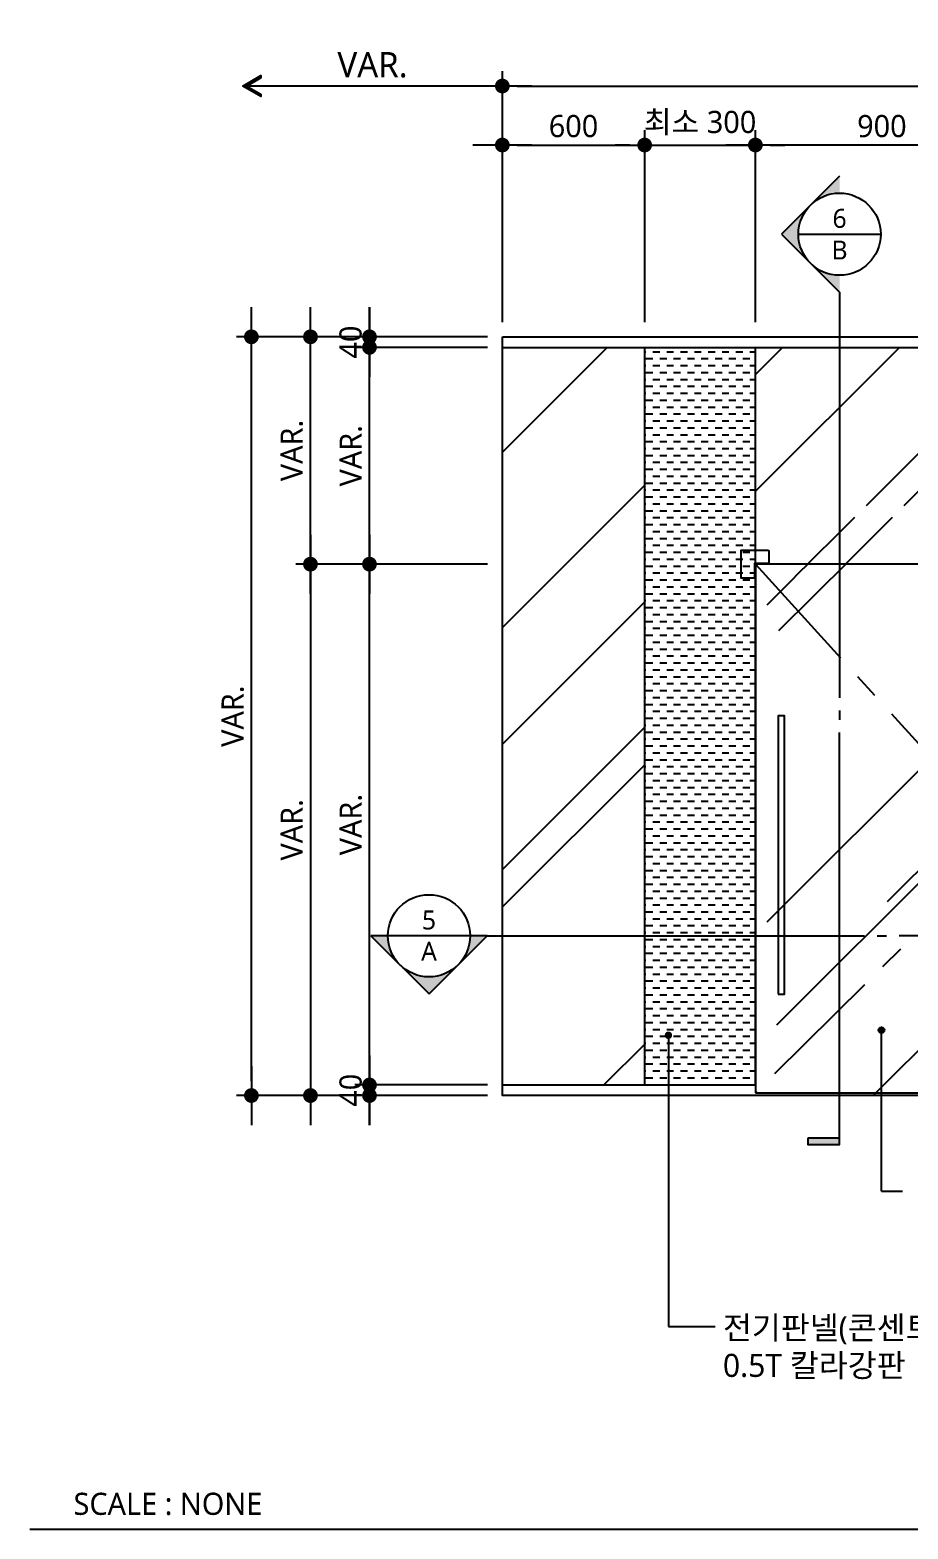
# Model space of a CAD drawing. Extents: x -3428 to 96951, y -19235 to 531574.
# Drawn here: x -3427.5 to -3189.6, y -18653 to -18246.5 of the extents above; entities that cross this region are included whole.
import ezdxf
from ezdxf.enums import TextEntityAlignment as Align

# ---------------------------------------------------------------- set-up
doc = ezdxf.new("R2010")
doc.units = 0
doc.header["$MEASUREMENT"] = 0
doc.header["$PDMODE"] = 3
doc.header["$PDSIZE"] = -1
doc.linetypes.add('CENTERX2', pattern=[4, 2.5, -0.5, 0.5, -0.5])
doc.linetypes.add('H1', pattern=[1, 0.5, -0.5])
doc.layers.get('0').update_dxf_attribs({"linetype": 'CONTINUOUS'})
doc.layers.get('Defpoints').update_dxf_attribs({"color": 137, "linetype": 'CONTINUOUS'})
for name, color, linetype in [('0.KSC-DIM', 5, 'CONTINUOUS'), ('0.KSC-DOOR', 4, 'CONTINUOUS'), ('3', 3, 'CONTINUOUS'), ('A-DIM', 7, 'CONTINUOUS'), ('A-ELEV-PCN3', 3, 'CONTINUOUS'), ('A-ELEV-PCN5', 5, 'CONTINUOUS'), ('A-ELEV-PCN9', 9, 'CONTINUOUS'), ('A-ELEV-TXT', 3, 'CONTINUOUS'), ('A-LEAD', 7, 'CONTINUOUS'), ('A-PATT', 252, 'CONTINUOUS'), ('A-SYM', 6, 'CONTINUOUS'), ('A-TEXT', 3, 'CONTINUOUS'), ('A-TEXT(재료명)', 3, 'CONTINUOUS'), ('DIM', 7, 'CONTINUOUS'), ('HAT', 252, 'CONTINUOUS')]:
    doc.layers.add(name, color=color, linetype=linetype)
doc.styles.add('KSC-돋움', font='malgun.ttf')
doc.styles.add('돋음', font='malgun.ttf')
doc.styles.add('맑은고딕', font='malgun.ttf')
doc.styles.add('스타일1', font='malgun.ttf')
doc.dimstyles.new('f', dxfattribs={"dimscale": 100, "dimtxt": 3, "dimasz": 1, "dimexe": 2, "dimexo": 5, "dimgap": 1, "dimtad": 1, "dimdec": 1, "dimdsep": 46, "dimtxsty": '돋음', "dimblk": 'DOT', "dimcen": 5, "dimclrd": 7, "dimclre": 7, "dimclrt": 3, "dimadec": 0, "dimazin": 0, "dimtfac": 1, "dimtdec": 1, "dimtix": 1, "dimtmove": 2, "dimatfit": 1, "dimldrblk": 'DOT', "dimfxl": 1, "dimarcsym": 0})
doc.dimstyles.new('GAUN-4', dxfattribs={"dimscale": 4, "dimtxt": 1.5, "dimasz": 1, "dimexe": 1, "dimexo": 1, "dimgap": 0.5, "dimtad": 1, "dimdec": 1, "dimzin": 1, "dimdsep": 46, "dimlunit": 6, "dimtxsty": '맑은고딕', "dimblk": 'CJDOT', "dimcen": 0.09, "dimdle": 1, "dimclrd": 256, "dimclre": 256, "dimclrt": 3, "dimadec": 0, "dimazin": 0, "dimtfac": 1, "dimtdec": 1, "dimtix": 1, "dimtmove": 2, "dimatfit": 3, "dimfxl": 1, "dimtolj": 1, "dimtzin": 1, "dimarcsym": 0})

# ---------------------------------------------------------------- blocks, each defined once
blk = doc.blocks.new('CJDOT')
blk.add_line((-2, -2.7e-15), (2, 2.7e-15))
at = {"const_width": 0.5}
blk.add_lwpolyline([(-0.25, 0, 1), (0.25, 0, 1)], format="xyb", close=True, dxfattribs=at)
blk = doc.blocks.new('*D21')
at = {"layer": 'A-DIM', "lineweight": -2, "transparency": 16777216}
for p, q in [((-3299.538296327938, -18325.71695771842), (-3299.538296327938, -18257.71695771842)), ((-2853.82401061365, -18325.71695771842), (-2853.82401061365, -18257.71695771842)), ((-3295.538296327938, -18261.71695771842), (-2857.82401061365, -18261.71695771842))]:
    blk.add_line(p, q, dxfattribs=at)
at = {"layer": 'Defpoints', "color": 0, "transparency": 16777216}
for p in [(-2853.82401061365, -18261.71695771842), (-3299.538296327938, -18329.71695771842), (-2853.82401061365, -18329.71695771842)]:
    blk.add_point(p, dxfattribs=at)
at = {"layer": 'A-DIM', "lineweight": -2, "transparency": 16777216, "xscale": 4, "yscale": 4, "zscale": 4, "rotation": 180}
blk.add_blockref('CJDOT', (-3299.538296327938, -18261.71695771842), dxfattribs=at)
at = {"layer": 'A-DIM', "lineweight": -2, "transparency": 16777216, "xscale": 4, "yscale": 4, "zscale": 4}
blk.add_blockref('CJDOT', (-2853.82401061365, -18261.71695771842), dxfattribs=at)
at = {"layer": 'A-DIM', "color": 3, "transparency": 16777216, "insert": (-3076.681153470794, -18255.47171315321), "char_height": 6, "attachment_point": 5, "style": '맑은고딕'}
blk.add_mtext('\\A1;5400+VAR(900 이하)', dxfattribs=at)
blk = doc.blocks.new('*D22')
at = {"layer": 'A-DIM', "lineweight": -2, "transparency": 16777216}
for p, q in [((-3260.966867756509, -18325.71695771842), (-3260.966867756509, -18273.71695771842)), ((-3230.966867756509, -18325.71695771842), (-3230.966867756509, -18273.71695771842)), ((-3264.966867756509, -18277.71695771842), (-3268.966867756509, -18277.71695771842)), ((-3260.966867756509, -18277.71695771842), (-3230.966867756509, -18277.71695771842)), ((-3226.966867756509, -18277.71695771842), (-3222.966867756509, -18277.71695771842))]:
    blk.add_line(p, q, dxfattribs=at)
at = {"layer": 'Defpoints', "color": 0, "transparency": 16777216}
for p in [(-3230.966867756509, -18277.71695771842), (-3260.966867756509, -18329.71695771842), (-3230.966867756509, -18329.71695771842)]:
    blk.add_point(p, dxfattribs=at)
at = {"layer": 'A-DIM', "lineweight": -2, "transparency": 16777216, "xscale": 4, "yscale": 4, "zscale": 4}
blk.add_blockref('CJDOT', (-3260.966867756509, -18277.71695771842), dxfattribs=at)
at = {"layer": 'A-DIM', "lineweight": -2, "transparency": 16777216, "xscale": 4, "yscale": 4, "zscale": 4, "rotation": 180}
blk.add_blockref('CJDOT', (-3230.966867756509, -18277.71695771842), dxfattribs=at)
at = {"layer": 'A-DIM', "color": 3, "transparency": 16777216, "insert": (-3245.966867756509, -18271.78557184886), "char_height": 6, "attachment_point": 5, "style": '맑은고딕'}
blk.add_mtext('\\A1;최소 300', dxfattribs=at)
blk = doc.blocks.new('*D23')
at = {"layer": 'A-DIM', "lineweight": -2, "transparency": 16777216}
for p, q in [((-3230.966867756509, -18325.71695771842), (-3230.966867756509, -18273.71695771842)), ((-3162.395439185082, -18325.71695771842), (-3162.395439185082, -18273.71695771842)), ((-3166.395439185082, -18277.71695771842), (-3226.966867756509, -18277.71695771842))]:
    blk.add_line(p, q, dxfattribs=at)
at = {"layer": 'Defpoints', "color": 0, "transparency": 16777216}
for p in [(-3230.966867756509, -18277.71695771842), (-3230.966867756509, -18329.71695771842), (-3162.395439185082, -18329.71695771842)]:
    blk.add_point(p, dxfattribs=at)
at = {"layer": 'A-DIM', "lineweight": -2, "transparency": 16777216, "xscale": 4, "yscale": 4, "zscale": 4, "rotation": 180}
blk.add_blockref('CJDOT', (-3230.966867756509, -18277.71695771842), dxfattribs=at)
at = {"layer": 'A-DIM', "lineweight": -2, "transparency": 16777216, "xscale": 4, "yscale": 4, "zscale": 4}
blk.add_blockref('CJDOT', (-3162.395439185082, -18277.71695771842), dxfattribs=at)
at = {"layer": 'A-DIM', "color": 3, "transparency": 16777216, "insert": (-3196.681153470795, -18272.61709358799), "char_height": 6, "attachment_point": 5, "style": '맑은고딕'}
blk.add_mtext('\\A1;900', dxfattribs=at)
blk = doc.blocks.new('*D29')
at = {"layer": 'Defpoints', "color": 0, "transparency": 16777216}
for p in [(-3367.538296327933, -18329.71695771843), (-3299.53829632794, -18329.71695771843), (-3299.53829632794, -18535.43124343271)]:
    blk.add_point(p, dxfattribs=at)
at = {"layer": 'DIM', "lineweight": -2, "transparency": 16777216}
for p, q in [((-3303.53829632794, -18329.71695771843), (-3371.538296327933, -18329.71695771843)), ((-3367.538296327933, -18531.43124343271), (-3367.538296327933, -18333.71695771843)), ((-3303.53829632794, -18535.43124343271), (-3371.538296327933, -18535.43124343271))]:
    blk.add_line(p, q, dxfattribs=at)
at = {"layer": 'DIM', "lineweight": -2, "transparency": 16777216, "xscale": 4, "yscale": 4, "zscale": 4}
for p, rotation in [((-3367.538296327933, -18329.71695771843), 90), ((-3367.538296327933, -18535.43124343271), 270)]:
    blk.add_blockref('CJDOT', p, dxfattribs=dict(at, rotation=rotation))
at = {"layer": 'DIM', "color": 3, "transparency": 16777216, "insert": (-3372.585171327937, -18432.57410057557), "char_height": 6, "attachment_point": 5, "rotation": 90, "style": '맑은고딕'}
blk.add_mtext('\\A1;VAR.', dxfattribs=at)
blk = doc.blocks.new('*D30')
at = {"layer": 'A-DIM', "lineweight": -2, "transparency": 16777216}
for p, q in [((-3303.53829632794, -18391.36267200415), (-3355.538296327935, -18391.36267200415)), ((-3351.538296327935, -18395.36267200415), (-3351.538296327935, -18531.43124343271)), ((-3303.53829632794, -18535.43124343271), (-3355.538296327935, -18535.43124343271))]:
    blk.add_line(p, q, dxfattribs=at)
at = {"layer": 'Defpoints', "color": 0, "transparency": 16777216}
for p in [(-3299.53829632794, -18391.36267200415), (-3351.538296327935, -18535.43124343271), (-3299.53829632794, -18535.43124343271)]:
    blk.add_point(p, dxfattribs=at)
at = {"layer": 'A-DIM', "lineweight": -2, "transparency": 16777216, "xscale": 4, "yscale": 4, "zscale": 4}
for p, rotation in [((-3351.538296327935, -18391.36267200415), 90), ((-3351.538296327935, -18535.43124343271), 270)]:
    blk.add_blockref('CJDOT', p, dxfattribs=dict(at, rotation=rotation))
at = {"layer": 'A-DIM', "color": 3, "transparency": 16777216, "insert": (-3356.585171327939, -18463.39695771843), "char_height": 6, "attachment_point": 5, "rotation": 90, "style": '맑은고딕'}
blk.add_mtext('\\A1;VAR.', dxfattribs=at)
blk = doc.blocks.new('*D31')
at = {"layer": 'A-DIM', "lineweight": -2, "transparency": 16777216}
for p, q in [((-3303.53829632794, -18329.71695771843), (-3355.538296327935, -18329.71695771843)), ((-3351.538296327935, -18387.36267200415), (-3351.538296327935, -18333.71695771843)), ((-3303.53829632794, -18391.36267200415), (-3355.538296327935, -18391.36267200415))]:
    blk.add_line(p, q, dxfattribs=at)
at = {"layer": 'Defpoints', "color": 0, "transparency": 16777216}
for p in [(-3351.538296327935, -18329.71695771843), (-3299.53829632794, -18329.71695771843), (-3299.53829632794, -18391.36267200415)]:
    blk.add_point(p, dxfattribs=at)
at = {"layer": 'A-DIM', "lineweight": -2, "transparency": 16777216, "xscale": 4, "yscale": 4, "zscale": 4}
for p, rotation in [((-3351.538296327935, -18329.71695771843), 90), ((-3351.538296327935, -18391.36267200415), 270)]:
    blk.add_blockref('CJDOT', p, dxfattribs=dict(at, rotation=rotation))
at = {"layer": 'A-DIM', "color": 3, "transparency": 16777216, "insert": (-3356.585171327939, -18360.53981486128), "char_height": 6, "attachment_point": 5, "rotation": 90, "style": '맑은고딕'}
blk.add_mtext('\\A1;VAR.', dxfattribs=at)
blk = doc.blocks.new('*D45')
at = {"layer": 'Defpoints', "color": 0, "transparency": 16777216}
for p in [(-3335.538296327935, -18391.36267200415), (-3299.53829632794, -18391.36267200415), (-3299.53829632794, -18532.57410057557)]:
    blk.add_point(p, dxfattribs=at)
at = {"layer": 'DIM', "lineweight": -2, "transparency": 16777216}
for p, q in [((-3303.53829632794, -18391.36267200415), (-3339.538296327935, -18391.36267200415)), ((-3335.538296327935, -18528.57410057557), (-3335.538296327935, -18395.36267200415)), ((-3303.53829632794, -18532.57410057557), (-3339.538296327935, -18532.57410057557))]:
    blk.add_line(p, q, dxfattribs=at)
at = {"layer": 'DIM', "lineweight": -2, "transparency": 16777216, "xscale": 4, "yscale": 4, "zscale": 4}
for p, rotation in [((-3335.538296327935, -18391.36267200415), 90), ((-3335.538296327935, -18532.57410057557), 270)]:
    blk.add_blockref('CJDOT', p, dxfattribs=dict(at, rotation=rotation))
at = {"layer": 'DIM', "color": 3, "transparency": 16777216, "insert": (-3340.585171327939, -18461.96838628986), "char_height": 6, "attachment_point": 5, "rotation": 90, "style": '맑은고딕'}
blk.add_mtext('\\A1;VAR.', dxfattribs=at)
blk = doc.blocks.new('*D46')
at = {"layer": 'A-DIM', "lineweight": -2, "transparency": 16777216}
for p, q in [((-3335.538296327933, -18528.57410057557), (-3335.538296327933, -18524.57410057557)), ((-3303.53829632794, -18532.57410057557), (-3339.538296327933, -18532.57410057557)), ((-3335.538296327933, -18532.57410057557), (-3335.538296327933, -18535.43124343271)), ((-3303.53829632794, -18535.43124343271), (-3339.538296327933, -18535.43124343271)), ((-3335.538296327933, -18539.43124343271), (-3335.538296327933, -18543.43124343271))]:
    blk.add_line(p, q, dxfattribs=at)
at = {"layer": 'Defpoints', "color": 0, "transparency": 16777216}
for p in [(-3299.53829632794, -18532.57410057557), (-3335.538296327933, -18535.43124343271), (-3299.53829632794, -18535.43124343271)]:
    blk.add_point(p, dxfattribs=at)
at = {"layer": 'A-DIM', "lineweight": -2, "transparency": 16777216, "xscale": 4, "yscale": 4, "zscale": 4}
for p, rotation in [((-3335.538296327933, -18532.57410057557), 270), ((-3335.538296327933, -18535.43124343271), 90)]:
    blk.add_blockref('CJDOT', p, dxfattribs=dict(at, rotation=rotation))
at = {"layer": 'A-DIM', "color": 3, "transparency": 16777216, "insert": (-3340.638160458372, -18534.00267200414), "char_height": 6, "attachment_point": 5, "rotation": 90, "style": '맑은고딕'}
blk.add_mtext('\\A1;40', dxfattribs=at)
blk = doc.blocks.new('*D47')
at = {"layer": 'A-DIM', "lineweight": -2, "transparency": 16777216}
for p, q in [((-3335.538296327933, -18325.71695771843), (-3335.538296327933, -18321.71695771843)), ((-3303.53829632794, -18329.71695771843), (-3339.538296327933, -18329.71695771843)), ((-3335.538296327933, -18329.71695771843), (-3335.538296327933, -18332.57410057557)), ((-3303.53829632794, -18332.57410057557), (-3339.538296327933, -18332.57410057557)), ((-3335.538296327933, -18336.57410057557), (-3335.538296327933, -18340.57410057557))]:
    blk.add_line(p, q, dxfattribs=at)
at = {"layer": 'Defpoints', "color": 0, "transparency": 16777216}
for p in [(-3299.53829632794, -18329.71695771843), (-3335.538296327933, -18332.57410057557), (-3299.53829632794, -18332.57410057557)]:
    blk.add_point(p, dxfattribs=at)
at = {"layer": 'A-DIM', "lineweight": -2, "transparency": 16777216, "xscale": 4, "yscale": 4, "zscale": 4}
for p, rotation in [((-3335.538296327933, -18329.71695771843), 270), ((-3335.538296327933, -18332.57410057557), 90)]:
    blk.add_blockref('CJDOT', p, dxfattribs=dict(at, rotation=rotation))
at = {"layer": 'A-DIM', "color": 3, "transparency": 16777216, "insert": (-3340.638160458372, -18331.145529147), "char_height": 6, "attachment_point": 5, "rotation": 90, "style": '맑은고딕'}
blk.add_mtext('\\A1;40', dxfattribs=at)
blk = doc.blocks.new('*D48')
at = {"layer": 'A-DIM', "lineweight": -2, "transparency": 16777216}
for p, q in [((-3303.53829632794, -18332.57410057557), (-3339.538296327935, -18332.57410057557)), ((-3335.538296327935, -18387.36267200415), (-3335.538296327935, -18336.57410057557)), ((-3303.53829632794, -18391.36267200415), (-3339.538296327935, -18391.36267200415))]:
    blk.add_line(p, q, dxfattribs=at)
at = {"layer": 'Defpoints', "color": 0, "transparency": 16777216}
for p in [(-3335.538296327935, -18332.57410057557), (-3299.53829632794, -18332.57410057557), (-3299.53829632794, -18391.36267200415)]:
    blk.add_point(p, dxfattribs=at)
at = {"layer": 'A-DIM', "lineweight": -2, "transparency": 16777216, "xscale": 4, "yscale": 4, "zscale": 4}
for p, rotation in [((-3335.538296327935, -18332.57410057557), 90), ((-3335.538296327935, -18391.36267200415), 270)]:
    blk.add_blockref('CJDOT', p, dxfattribs=dict(at, rotation=rotation))
at = {"layer": 'A-DIM', "color": 3, "transparency": 16777216, "insert": (-3340.585171327939, -18361.96838628986), "char_height": 6, "attachment_point": 5, "rotation": 90, "style": '맑은고딕'}
blk.add_mtext('\\A1;VAR.', dxfattribs=at)
blk = doc.blocks.new('KSC-편개도어1')
at = {"color": 8, "linetype": 'H1', "ltscale": 50}
blk.add_wipeout([(999.9999999999927, 0), (-1.1162626378791174e-11, 0), (-1.1162626378791174e-11, 2100), (999.9999999999927, 2100)], dxfattribs=at).dxf.layer = '0.KSC-DOOR'
at = {"layer": '0.KSC-DIM', "color": 1, "linetype": 'CENTERX2', "ltscale": 200}
blk.add_lwpolyline([(999.9999999999927, 2100.000000000002), (-1.2732925824821e-11, 1000), (999.9999999999927, 10.00000000000182)], dxfattribs=at)
at = {"layer": '0.KSC-DOOR', "color": 6}
for points in [[(-3.000005496638551, 2045), (-56.47222512072949, 2045), (-56.47222512072949, 2154.999999999995), (172.1805471917669, 2154.99999999998, -0.440022005598286), (174.9999945034415, 2151.791666822492), (174.9999945034269, 2102.999999999995), (-3.000005496653102, 2102.999999999998), (-3.000002078684702, 2045)], [(1003.00000549662, 2045), (1056.472225120711, 2045), (1056.472225120711, 2154.999999999995), (949.2916724323786, 2154.999999999995, 0.440022005598286), (946.472225120704, 2151.791666822503), (946.4722251207186, 2102.999999999998), (1003.000005496637, 2102.999999999998), (1003.000002078668, 2045)]]:
    blk.add_lwpolyline(points, format="xyb", dxfattribs=at)
for points in [[(174.9999945034269, 2045), (-5.496578523889184e-06, 2045), (-5.496578523889184e-06, 2100.000000000002), (174.9999945034269, 2100.000000000002)], [(909.7845525621669, 400), (884.7845525621651, 400), (884.7845525621651, 1499.999999999998), (909.7845525621669, 1499.999999999998)], [(174.9999945034342, 10.00000000000182), (-5.496563971973956e-06, 10.00000000000182), (-5.496563971973956e-06, 65), (174.9999945034342, 65)]]:
    blk.add_lwpolyline(points, close=True, dxfattribs=at)
at = {"layer": '0.KSC-DOOR'}
blk.add_lwpolyline([(999.9999999999927, 10.00000000000182), (-1.818989403545856e-12, 10.00000000000182), (-1.818989403545856e-12, 2100.000000000002), (999.9999999999927, 2100.000000000002)], close=True, dxfattribs=at)
at = {"layer": '0.KSC-DOOR', "color": 8, "linetype": 'H1', "ltscale": 50}
for points in [[(299.9999999999836, -50), (-1.637090463191271e-11, -50), (-1.637090463191271e-11, 0), (299.9999999999836, 0)], [(299.9999999999836, -1.999999999998181), (-1.637090463191271e-11, -1.999999999998181), (-1.637090463191271e-11, 0), (299.9999999999836, 0)], [(26.22830813095788, 17.98611029726453), (55.39497347731958, 17.98611029726453), (55.39497347731958, 0), (26.22830813095788, 0)]]:
    blk.add_lwpolyline(points, close=True, dxfattribs=at)
blk = doc.blocks.new('_Dot')
at = {"color": 0, "linetype": 'ByBlock', "lineweight": -2}
blk.add_line((-0.5, 0), (-1, 0), dxfattribs=at)
at = {"color": 0, "linetype": 'ByBlock', "const_width": 0.5}
blk.add_lwpolyline([(-0.25, 0, 1), (0.25, 0, 1)], format="xyb", close=True, dxfattribs=at)
blk = doc.blocks.new('*D76')
at = {"layer": 'A-DIM', "lineweight": -2, "transparency": 16777216}
for p, q in [((-3299.538296327938, -18325.71695771842), (-3299.538296327938, -18273.71695771842)), ((-3260.966867756509, -18325.71695771842), (-3260.966867756509, -18273.71695771842)), ((-3295.538296327938, -18277.71695771842), (-3264.966867756509, -18277.71695771842))]:
    blk.add_line(p, q, dxfattribs=at)
at = {"layer": 'Defpoints', "color": 0, "transparency": 16777216}
for p in [(-3260.966867756509, -18277.71695771842), (-3299.538296327938, -18329.71695771842), (-3260.966867756509, -18329.71695771842)]:
    blk.add_point(p, dxfattribs=at)
at = {"layer": 'A-DIM', "lineweight": -2, "transparency": 16777216, "xscale": 4, "yscale": 4, "zscale": 4, "rotation": 180}
blk.add_blockref('CJDOT', (-3299.538296327938, -18277.71695771842), dxfattribs=at)
at = {"layer": 'A-DIM', "lineweight": -2, "transparency": 16777216, "xscale": 4, "yscale": 4, "zscale": 4}
blk.add_blockref('CJDOT', (-3260.966867756509, -18277.71695771842), dxfattribs=at)
at = {"layer": 'A-DIM', "color": 3, "transparency": 16777216, "insert": (-3280.252582042224, -18272.61709358799), "char_height": 6, "attachment_point": 5, "style": '맑은고딕'}
blk.add_mtext('\\A1;600', dxfattribs=at)

msp = doc.modelspace()

# ---------------------------------------------------------------- hatches: boundary and pattern name
at = {"layer": 'A-SYM'}
h = msp.add_hatch(color=256, dxfattribs=at)
edge = h.paths.add_edge_path()
edge.add_line((-3208.153321415717, -18286.13827088368), (-3208.153321415717, -18290.75379343584))
edge.add_arc((-3208.153321415717, -18301.8966505787), 11.1428571428571, 450.000000000001, 495.0000000000007)
edge.add_line((-3216.032511263227, -18294.01746073119), (-3208.15332141572, -18286.13827088369))
for points in [[(-3216.032511263227, -18309.77584042621), (-3223.911701110733, -18301.8966505787), (-3216.032511263227, -18294.01746073119, 0.4142135623731022)], [(-3311.531288314092, -18499.99837250301), (-3319.410478161598, -18507.87756235051), (-3327.289668009105, -18499.99837250301, 0.4142135623731022)], [(-3216.724749987146, -18546.99541374083), (-3216.724749987146, -18548.70969945511), (-3208.153321415717, -18548.70969945511), (-3208.153321415717, -18546.99541374083)]]:
    msp.add_hatch(color=256, dxfattribs=at).paths.add_polyline_path(points)
h = msp.add_hatch(color=256, dxfattribs=at)
edge = h.paths.add_edge_path()
edge.add_line((-3208.153321415717, -18313.03950772156), (-3208.153321415717, -18317.65503027372))
edge.add_line((-3208.153321415717, -18317.65503027371), (-3216.032511263225, -18309.77584042621))
edge.add_arc((-3208.153321415717, -18301.8966505787), 11.1428571428571, 584.9999999999993, 629.9999999999991)
h = msp.add_hatch(color=256, dxfattribs=at)
edge = h.paths.add_edge_path()
edge.add_line((-3335.168857856617, -18492.1191826555), (-3330.553335304459, -18492.1191826555))
edge.add_arc((-3319.410478161598, -18492.1191826555), 11.1428571428571, 180.000000000001, 225.0000000000007)
edge.add_line((-3327.289668009105, -18499.99837250301), (-3335.168857856613, -18492.1191826555))
h = msp.add_hatch(color=256, dxfattribs=at)
edge = h.paths.add_edge_path()
edge.add_line((-3308.267621018741, -18492.1191826555), (-3303.652098466584, -18492.1191826555))
edge.add_line((-3303.652098466584, -18492.1191826555), (-3311.531288314092, -18499.99837250301))
edge.add_arc((-3319.410478161598, -18492.1191826555), 11.1428571428571, 314.9999999999993, 359.9999999999991)
at = {"layer": 'HAT'}
h = msp.add_hatch(dxfattribs=at)
h.set_pattern_fill('DASH', color=256, scale=15)
h.set_pattern_definition([(0, (0, 0), (1.875, 1.875), [1.875, -1.875])])
h.paths.add_polyline_path([(-3260.966867756509, -18332.57410057557), (-3230.966867756509, -18332.57410057557), (-3230.966867756509, -18532.57410057557), (-3260.966867756509, -18532.57410057557)])

# ---------------------------------------------------------------- linework, layer by layer
at = {"layer": '3', "color": 4}
msp.add_line((-3427.539984072031, -18652.96308606153), (-2053.539983824221, -18652.96308606153), dxfattribs=at)
at = {"layer": 'A-DIM'}
msp.add_line((-3299.538296327938, -18261.71695771842), (-3369.898984403938, -18261.71695771842), dxfattribs=at)
msp.add_lwpolyline([(-3364.950267810885, -18263.91427169649), (-3364.950267810885, -18264.57410057557), (-3369.898984403938, -18261.71695771842), (-3364.950267810885, -18258.85981486128), (-3364.950267810885, -18259.51964374035), (-3368.756127261083, -18261.71695771842)], close=True, dxfattribs=at)
at = {"layer": 'A-ELEV-PCN5'}
msp.add_line((-3299.538296327938, -18332.57410057557), (-2853.82401061365, -18332.57410057557), dxfattribs=at)
at = {"layer": 'A-ELEV-PCN9'}
msp.add_line((-3260.966867756509, -18532.57410057557), (-3260.966867756509, -18332.57410057557), dxfattribs=at)
at = {"layer": 'A-LEAD'}
msp.add_line((-3196.769987782372, -18561.35263415883), (-3191.055702068085, -18561.35263415883), dxfattribs=at)
at = {"layer": 'A-SYM'}
for p, q in [((-3208.153321415717, -18286.13827088369), (-3223.911701110733, -18301.8966505787)), ((-3223.911701110733, -18301.8966505787), (-3208.153321415717, -18317.65503027371)), ((-3223.911701110733, -18301.8966505787), (-3208.153321415717, -18317.65503027371)), ((-3219.296178558575, -18301.8966505787), (-3197.01046427286, -18301.8966505787)), ((-3335.168857856613, -18492.1191826555), (-3319.410478161598, -18507.87756235051)), ((-3303.652098466584, -18492.1191826555), (-3335.168857856613, -18492.1191826555)), ((-3319.410478161598, -18507.87756235051), (-3303.652098466584, -18492.1191826555)), ((-3319.410478161598, -18507.87756235051), (-3303.652098466584, -18492.1191826555))]:
    msp.add_line(p, q, dxfattribs=at)
msp.add_lwpolyline([(-3216.724749987146, -18546.99541374083), (-3216.724749987146, -18548.70969945511), (-3208.153321415717, -18548.70969945511), (-3208.153321415717, -18548.70969945511), (-3208.153321415717, -18546.99541374083), (-3216.724749987146, -18546.99541374083)], dxfattribs=at)
for centre in [(-3208.153321415717, -18301.8966505787), (-3319.410478161598, -18492.1191826555)]:
    msp.add_circle(centre, 11.1428571428571, dxfattribs=at)

# ---------------------------------------------------------------- texts
at = {"layer": 'A-DIM', "color": 3, "insert": (-3334.718640365939, -18255.99801993978), "char_height": 6.855, "attachment_point": 5, "style": '돋음'}
msp.add_mtext('\\A1;VAR.', dxfattribs=at)
at = {"layer": 'A-ELEV-TXT', "style": '스타일1'}
for s, p in [('6', (-3208.153321415717, -18297.61093629299)), ('B', (-3208.153321415717, -18306.18236486441)), ('5', (-3319.410478161598, -18487.83346836979)), ('A', (-3319.410478161598, -18496.31755222072))]:
    msp.add_text(s, height=5.142857142857142, dxfattribs=at).set_placement(p, align=Align.MIDDLE_CENTER)
at = {"layer": 'A-TEXT', "style": 'KSC-돋움'}
for s, p in [('전기판넬(콘센트, 스위치 설치 구간)', (-3239.756974936347, -18601.51703184335)), ('0.5T 칼라강판', (-3239.756974936347, -18611.71823054817))]:
    msp.add_text(s, height=6.25, dxfattribs=at).set_placement(p)
at = {"layer": 'A-TEXT(재료명)', "style": 'KSC-돋움'}
msp.add_text('SCALE : NONE', height=6, dxfattribs=at).set_placement((-3415.737204563805, -18649.13139993731))

# ---------------------------------------------------------------- dimensions: what is measured, and where the dimension line sits
at = {"layer": 'A-DIM'}
for base, p1, p2, text, picture, middle in [((-2853.82401061365, -18261.71695771842), (-3299.538296327938, -18329.71695771842), (-2853.82401061365, -18329.71695771842), '5400+VAR(900 이하)', '*D21', (-3076.681153470794, -18255.47171315321)), ((-3230.966867756509, -18277.71695771842), (-3260.966867756509, -18329.71695771842), (-3230.966867756509, -18329.71695771842), '최소 300', '*D22', (-3245.966867756509, -18271.78557184886)), ((-3260.966867756509, -18277.71695771842), (-3299.538296327938, -18329.71695771842), (-3260.966867756509, -18329.71695771842), '600', '*D76', (-3280.252582042224, -18272.61709358799))]:
    dim = msp.add_linear_dim(base=base, p1=p1, p2=p2, text=text, dimstyle='GAUN-4', dxfattribs=at)
    dim.commit()
    dim.dimension.update_dxf_attribs({"geometry": picture, "text_midpoint": middle})
for base, p1, p2, angle, text, picture, middle in [((-3230.966867756509, -18277.71695771842), (-3162.395439185082, -18329.71695771842), (-3230.966867756509, -18329.71695771842), 180, '900', '*D23', (-3196.681153470795, -18272.61709358799)), ((-3351.538296327935, -18329.71695771843), (-3299.538296327938, -18391.36267200414), (-3299.538296327938, -18329.71695771842), 90, 'VAR.', '*D31', (-3356.585171327939, -18360.53981486128)), ((-3335.538296327933, -18332.57410057557), (-3299.538296327938, -18329.71695771842), (-3299.538296327938, -18332.57410057557), 270, '40', '*D47', (-3340.638160458372, -18331.145529147)), ((-3335.538296327935, -18332.57410057557), (-3299.538296327938, -18391.36267200414), (-3299.538296327938, -18332.57410057557), 90, 'VAR.', '*D48', (-3340.585171327939, -18361.96838628986)), ((-3351.538296327935, -18535.43124343271), (-3299.538296327938, -18391.36267200414), (-3299.538296327938, -18535.43124343271), 270, 'VAR.', '*D30', (-3356.585171327939, -18463.39695771843)), ((-3335.538296327933, -18535.43124343271), (-3299.538296327938, -18532.57410057557), (-3299.538296327938, -18535.43124343271), 270, '40', '*D46', (-3340.638160458372, -18534.00267200414))]:
    dim = msp.add_linear_dim(base=base, p1=p1, p2=p2, angle=angle, text=text, dimstyle='GAUN-4', dxfattribs=at)
    dim.commit()
    dim.dimension.update_dxf_attribs({"geometry": picture, "text_midpoint": middle})
at = {"layer": 'DIM'}
for base, p1, p2, picture, middle in [((-3367.538296327933, -18329.71695771843), (-3299.538296327938, -18535.43124343271), (-3299.538296327938, -18329.71695771842), '*D29', (-3372.585171327937, -18432.57410057557)), ((-3335.538296327935, -18391.36267200415), (-3299.538296327938, -18532.57410057557), (-3299.538296327938, -18391.36267200414), '*D45', (-3340.585171327939, -18461.96838628986))]:
    dim = msp.add_linear_dim(base=base, p1=p1, p2=p2, angle=90, text='VAR.', dimstyle='GAUN-4', dxfattribs=at)
    dim.commit()
    dim.dimension.update_dxf_attribs({"geometry": picture, "text_midpoint": middle})

# ---------------------------------------------------------------- leaders
at = {"layer": 'A-LEAD'}
msp.add_leader([(-3254.522798591352, -18519.09470886491), (-3254.522798591352, -18598.02674490811), (-3241.878579975863, -18598.02674490811)], dimstyle='f', override={"dimscale": 2, "dimdle": 2, "dimclrd": 256}, dxfattribs=at)

# ---------------------------------------------------------------- next in the draw order: block references
at = {"layer": '0.KSC-DOOR', "linetype": 'H1', "xscale": -0.06857142857142645, "yscale": 0.06857142857142645, "zscale": 0.06857142857142645}
msp.add_blockref('KSC-편개도어1', (-3162.395439185083, -18535.36267200414), dxfattribs=at)

# ---------------------------------------------------------------- next in the draw order: hatches: boundary and pattern name
at = {"layer": 'A-LEAD'}
h = msp.add_hatch(color=256, dxfattribs=at)
edge = h.paths.add_edge_path()
edge.add_arc((-3196.769987782372, -18517.70631688162), 0.7999999999999999, 0, 360)
at = {"layer": 'A-PATT'}
h = msp.add_hatch(dxfattribs=at)
h.set_pattern_fill('AR-RROOF', color=155, scale=80, angle=45)
h.set_pattern_definition([(45, (-2052.599053648715, -26278.147604708), (67.88225099390857, 181.0193359837562), [1200, -160, 400, -80]), (45, (-2005.647163377927, -26174.62717194229), (-131.8047040131725, 18.66761902332487), [240, -26.4, 480, -60]), (45, (-2072.398043521938, -26201.78007233985), (256.2554975020049, 332.0573444452027), [640, -112, 320, -80])])
h.paths.add_polyline_path([(-3162.395439185082, -18332.57410057557), (-3230.966867756509, -18332.57410057557), (-3230.966867756509, -18375.43124343271), (-3162.395439185082, -18375.43124343271)])
h.paths.add_polyline_path([(-3165.573620999563, -18378.60942525087), (-3227.78868594082, -18378.60942525084), (-3227.788685940735, -18391.15487979656), (-3220.152322301748, -18391.15487979656), (-3220.152322301748, -18394.79124343265), (-3227.788685940709, -18394.79124343265), (-3227.788685940609, -18409.33669797811), (-3220.152322301748, -18409.33669797811), (-3220.152322301748, -18412.97306161474), (-3227.788685940584, -18412.97306161474), (-3227.788685940278, -18457.02033434307)])
h.paths.add_polyline_path([(-3165.57362100077, -18378.60942525239), (-3227.78868594082, -18457.02033434375), (-3165.573621001854, -18535.43124343455), (-3165.573621001318, -18457.83124343268), (-3177.064530090856, -18457.83124343268), (-3177.064530090856, -18455.94377228229), (-3181.494017847038, -18455.94377228214, -1), (-3181.494017847031, -18454.91871458322), (-3177.064530090856, -18454.91871458322), (-3177.064530090856, -18453.03124343268), (-3165.573621001285, -18453.03124343268)])
h.paths.add_polyline_path([(-3227.788685940278, -18457.02033434443), (-3227.788685939871, -18516.24578888801), (-3220.152322301748, -18516.24578888801), (-3220.152322301748, -18519.8821525241), (-3227.788685939845, -18519.8821525241), (-3227.788685939736, -18535.43124343271), (-3165.573621003315, -18535.43124343271)], flags=17)
h.paths.add_polyline_path([(-3094.395439185082, -18332.57410057557), (-3162.395439185082, -18332.57410057557), (-3162.395439185082, -18532.57410057557), (-3094.395439185082, -18532.57410057557)])
h.paths.add_polyline_path([(-3025.824010613652, -18332.57410057557), (-3093.252582042223, -18332.57410057557), (-3093.252582042223, -18532.57410057557), (-3025.824010613654, -18532.57410057557)])
h.paths.add_polyline_path([(-2956.681153470795, -18332.57410057557), (-3024.681153470795, -18332.57410057557), (-3024.681153470795, -18532.57410057557), (-2956.681153470795, -18532.57410057557)])
h.paths.add_polyline_path([(-2888.109724899366, -18332.57410057557), (-2956.681153470795, -18332.57410057557), (-2956.681153470795, -18532.57410057557), (-2888.109724899368, -18532.57410057557)])
h.paths.add_polyline_path([(-2853.82401061365, -18332.57410057557), (-2888.109724899366, -18332.57410057557), (-2888.109724899368, -18532.57410057557), (-2853.82401061365, -18532.57410057557)])
h.paths.add_polyline_path([(-3260.966867756509, -18532.57410057557), (-3260.966867756509, -18332.57410057557), (-3299.538296327938, -18332.57410057557), (-3299.538296327938, -18532.57410057557)])

# ---------------------------------------------------------------- next in the draw order: linework, layer by layer
at = {"layer": 'A-ELEV-PCN3'}
msp.add_lwpolyline([(-3299.538296327938, -18329.71695771842), (-2853.82401061365, -18329.71695771842), (-2853.82401061365, -18535.43124343271), (-3299.538296327938, -18535.43124343271)], close=True, dxfattribs=at)
at = {"layer": 'A-ELEV-PCN5'}
msp.add_line((-3299.538296327938, -18532.57410057557), (-3230.966867756509, -18532.57410057557), dxfattribs=at)
at = {"layer": 'A-ELEV-PCN9'}
msp.add_line((-3230.966867756509, -18532.57410057557), (-3230.966867756509, -18332.57410057557), dxfattribs=at)
at = {"layer": 'A-LEAD'}
msp.add_line((-3196.769987782372, -18561.35263415883), (-3196.769987782372, -18517.70631688162), dxfattribs=at)
msp.add_line((-3196.769987782372, -18561.35263415883), (-3196.769987782372, -18517.70631688162), dxfattribs=at)
msp.add_circle((-3196.769987782372, -18517.70631688162), 0.7999999999999999, dxfattribs=at)
at = {"layer": 'A-SYM'}
for p, q in [((-3208.153321415717, -18317.65503027371), (-3208.153321415717, -18427.61093629299)), ((-3208.153321415717, -18431.03950772156), (-3208.153321415717, -18433.61093629299)), ((-3208.153321415717, -18546.99541374083), (-3208.153321415717, -18437.03950772156)), ((-3303.652098466584, -18492.1191826555), (-3201.418283234135, -18492.11918265577)), ((-3197.989711805563, -18492.11918265577), (-3195.418283234135, -18492.11918265577)), ((-3156.319520072005, -18492.1191826555), (-3191.989711805563, -18492.11918265577))]:
    msp.add_line(p, q, dxfattribs=at)

doc.saveas('drawing.dxf')
